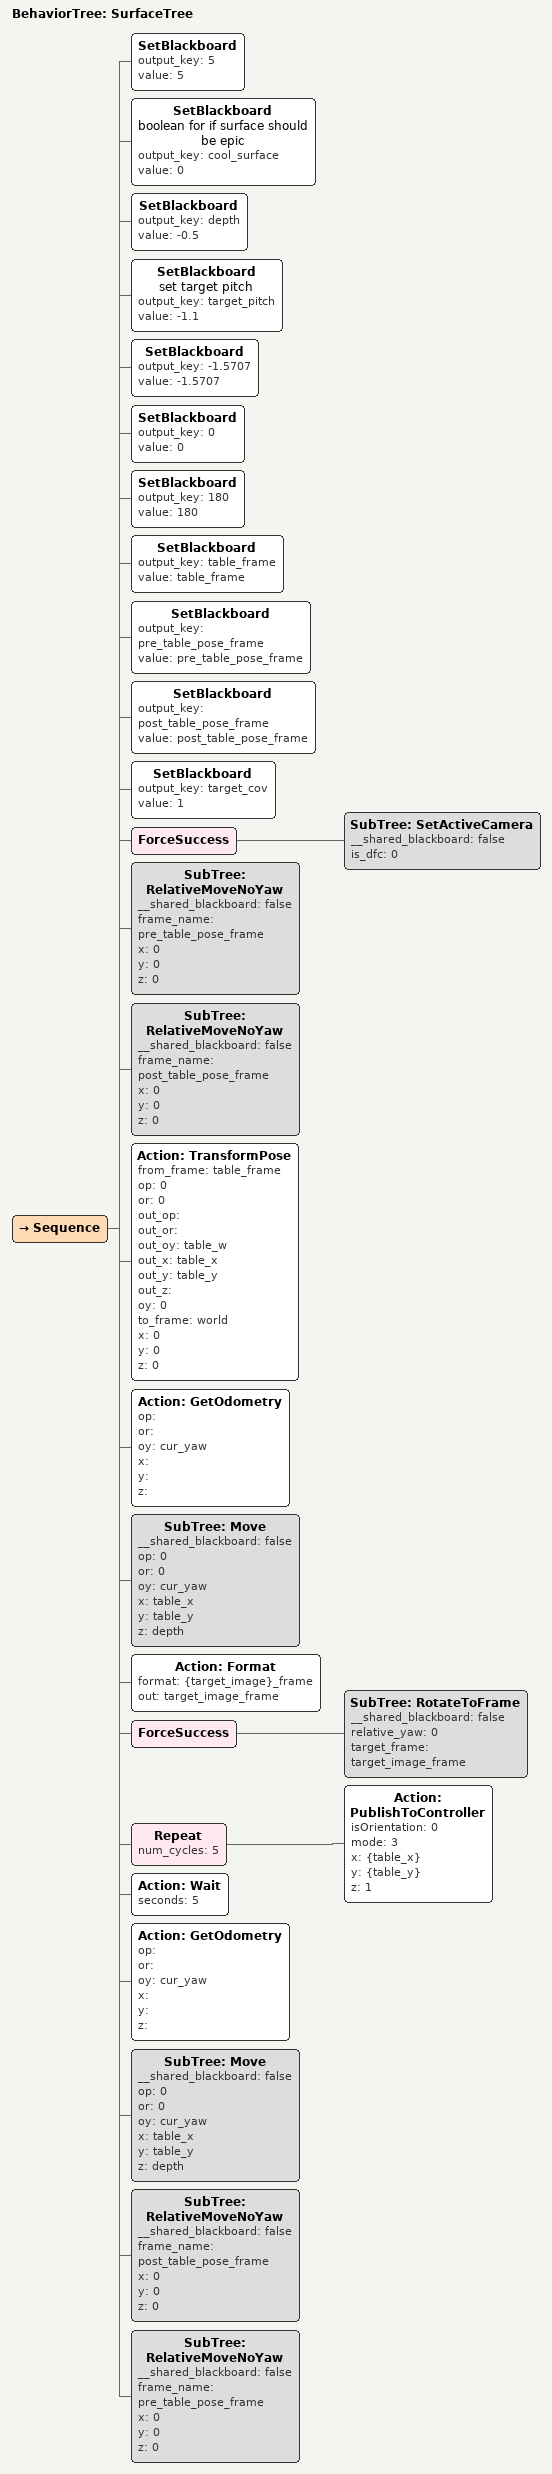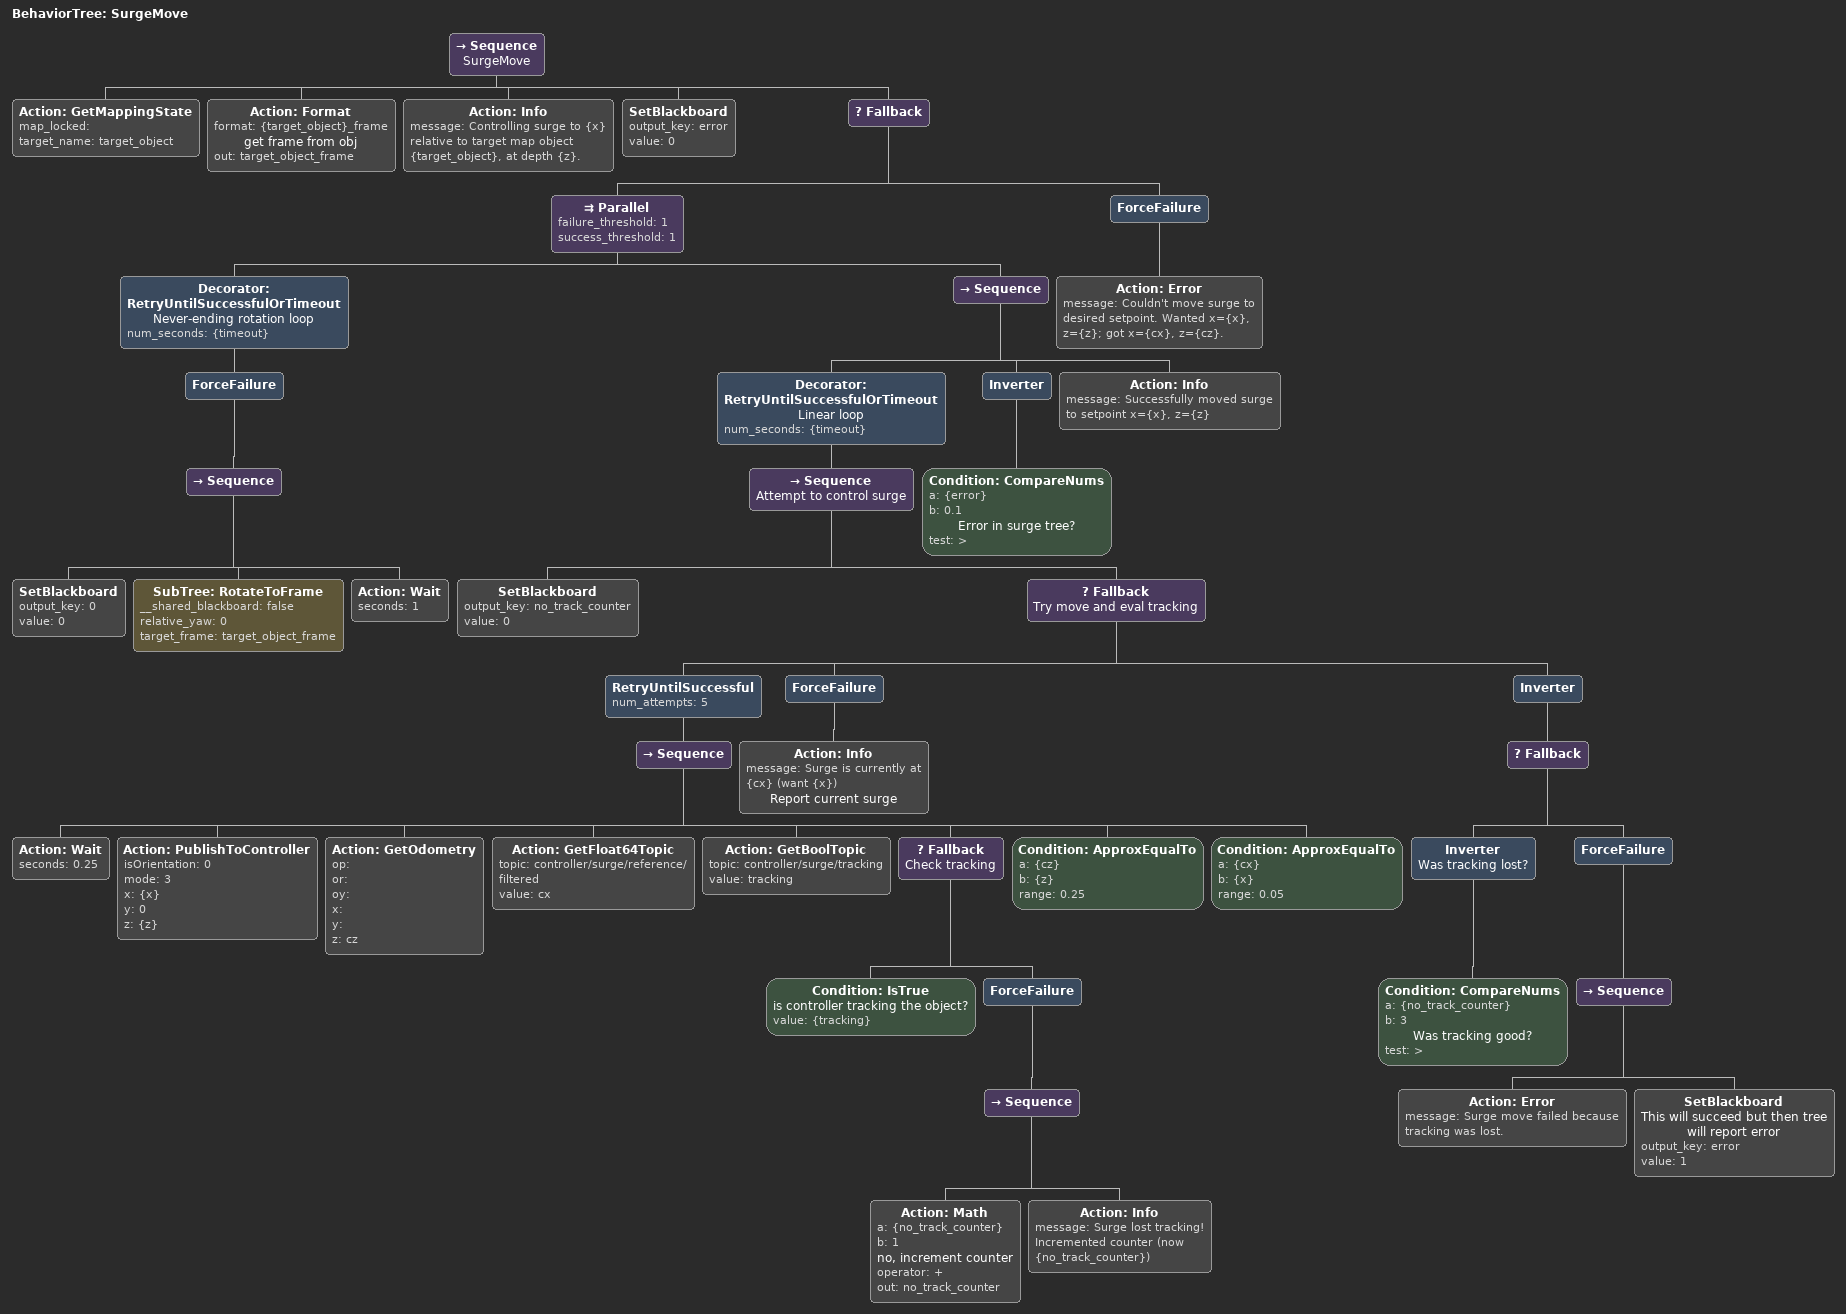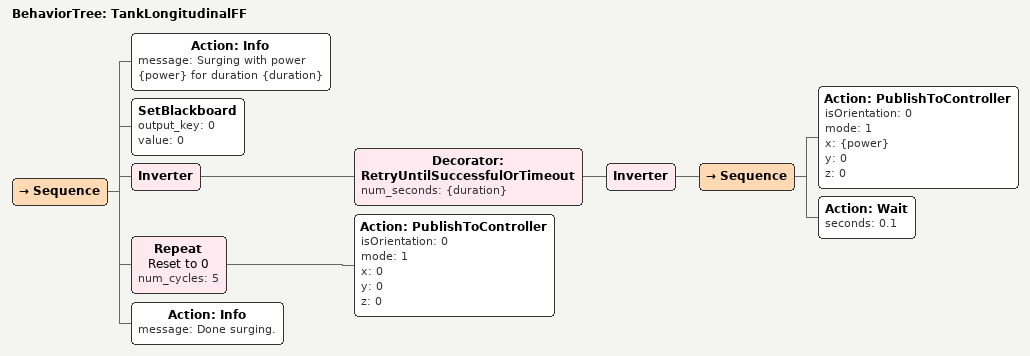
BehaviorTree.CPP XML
<BehaviorTree ID="SurfaceTree">
    <Sequence>
        <SetBlackboard output_key="5" value="5"/>
        <SetBlackboard name="boolean for if surface should be epic" output_key="cool_surface" value="0"/>
        <SetBlackboard output_key="depth" value="-0.5"/>
        <SetBlackboard name="set target pitch" output_key="target_pitch" value="-1.1"/>
        <SetBlackboard output_key="-1.5707" value="-1.5707"/>
        <SetBlackboard output_key="0" value="0"/>
        <SetBlackboard output_key="180" value="180"/>
        <SetBlackboard output_key="table_frame" value="table_frame"/>
        <SetBlackboard output_key="pre_table_pose_frame" value="pre_table_pose_frame"/>
        <SetBlackboard output_key="post_table_pose_frame" value="post_table_pose_frame"/>
        <SetBlackboard output_key="target_cov" value="1"/>
        <ForceSuccess>
            <SubTree ID="SetActiveCamera" __shared_blackboard="false" is_dfc="0"/>
        </ForceSuccess>
        <SubTree ID="RelativeMoveNoYaw" __shared_blackboard="false" frame_name="pre_table_pose_frame" x="0" y="0" z="0"/>
        <SubTree ID="RelativeMoveNoYaw" __shared_blackboard="false" frame_name="post_table_pose_frame" x="0" y="0" z="0"/>
        <Action ID="TransformPose" from_frame="table_frame" op="0" or="0" out_op="" out_or="" out_oy="table_w" out_x="table_x" out_y="table_y" out_z="" oy="0" to_frame="world" x="0" y="0" z="0"/>
        <Action ID="GetOdometry" op="" or="" oy="cur_yaw" x="" y="" z=""/>
        <SubTree ID="Move" __shared_blackboard="false" op="0" or="0" oy="cur_yaw" x="table_x" y="table_y" z="depth"/>
        <Action ID="Format" format="{target_image}_frame" out="target_image_frame"/>
        <ForceSuccess>
            <SubTree ID="RotateToFrame" __shared_blackboard="false" relative_yaw="0" target_frame="target_image_frame"/>
        </ForceSuccess>
        <Repeat num_cycles="5">
            <Action ID="PublishToController" isOrientation="0" mode="3" x="{table_x}" y="{table_y}" z="1"/>
        </Repeat>
        <Action ID="Wait" seconds="5"/>
        <Action ID="GetOdometry" op="" or="" oy="cur_yaw" x="" y="" z=""/>
        <SubTree ID="Move" __shared_blackboard="false" op="0" or="0" oy="cur_yaw" x="table_x" y="table_y" z="depth"/>
        <SubTree ID="RelativeMoveNoYaw" __shared_blackboard="false" frame_name="post_table_pose_frame" x="0" y="0" z="0"/>
        <SubTree ID="RelativeMoveNoYaw" __shared_blackboard="false" frame_name="pre_table_pose_frame" x="0" y="0" z="0"/>
    </Sequence>
</BehaviorTree>

<BehaviorTree ID="SurgeMove">
    <Sequence name="SurgeMove">
        <Action ID="GetMappingState" map_locked="" target_name="target_object"/>
        <Action ID="Format" format="{target_object}_frame" name="get frame from obj" out="target_object_frame"/>
        <Action ID="Info" message="Controlling surge to {x} relative to target map object {target_object}, at depth {z}."/>
        <SetBlackboard output_key="error" value="0"/>
        <Fallback>
            <Parallel failure_threshold="1" success_threshold="1">
                <Decorator ID="RetryUntilSuccessfulOrTimeout" name="Never-ending rotation loop" num_seconds="{timeout}">
                    <ForceFailure>
                        <Sequence>
                            <SetBlackboard output_key="0" value="0"/>
                            <SubTree ID="RotateToFrame" __shared_blackboard="false" relative_yaw="0" target_frame="target_object_frame"/>
                            <Action ID="Wait" seconds="1"/>
                        </Sequence>
                    </ForceFailure>
                </Decorator>
                <Sequence>
                    <Decorator ID="RetryUntilSuccessfulOrTimeout" name="Linear loop" num_seconds="{timeout}">
                        <Sequence name="Attempt to control surge">
                            <SetBlackboard output_key="no_track_counter" value="0"/>
                            <Fallback name="Try move and eval tracking">
                                <RetryUntilSuccessful num_attempts="5">
                                    <Sequence>
                                        <Action ID="Wait" seconds="0.25"/>
                                        <Action ID="PublishToController" isOrientation="0" mode="3" x="{x}" y="0" z="{z}"/>
                                        <Action ID="GetOdometry" op="" or="" oy="" x="" y="" z="cz"/>
                                        <Action ID="GetFloat64Topic" topic="controller/surge/reference/filtered" value="cx"/>
                                        <Action ID="GetBoolTopic" topic="controller/surge/tracking" value="tracking"/>
                                        <Fallback name="Check tracking">
                                            <Condition ID="IsTrue" name="is controller tracking the object?" value="{tracking}"/>
                                            <ForceFailure>
                                                <Sequence>
                                                    <Action ID="Math" a="{no_track_counter}" b="1" name="no, increment counter" operator="+" out="no_track_counter"/>
                                                    <Action ID="Info" message="Surge lost tracking! Incremented counter (now {no_track_counter})"/>
                                                </Sequence>
                                            </ForceFailure>
                                        </Fallback>
                                        <Condition ID="ApproxEqualTo" a="{cz}" b="{z}" range="0.25"/>
                                        <Condition ID="ApproxEqualTo" a="{cx}" b="{x}" range="0.05"/>
                                    </Sequence>
                                </RetryUntilSuccessful>
                                <ForceFailure>
                                    <Action ID="Info" message="Surge is currently at {cx} (want {x})" name="Report current surge"/>
                                </ForceFailure>
                                <Inverter>
                                    <Fallback>
                                        <Inverter name="Was tracking lost?">
                                            <Condition ID="CompareNums" a="{no_track_counter}" b="3" name="Was tracking good?" test=">"/>
                                        </Inverter>
                                        <ForceFailure>
                                            <Sequence>
                                                <Action ID="Error" message="Surge move failed because tracking was lost."/>
                                                <SetBlackboard name="This will succeed but then tree will report error" output_key="error" value="1"/>
                                            </Sequence>
                                        </ForceFailure>
                                    </Fallback>
                                </Inverter>
                            </Fallback>
                        </Sequence>
                    </Decorator>
                    <Inverter>
                        <Condition ID="CompareNums" a="{error}" b="0.1" name="Error in surge tree?" test=">"/>
                    </Inverter>
                    <Action ID="Info" message="Successfully moved surge to setpoint x={x}, z={z}"/>
                </Sequence>
            </Parallel>
            <ForceFailure>
                <Action ID="Error" message="Couldn't move surge to desired setpoint. Wanted x={x}, z={z}; got x={cx}, z={cz}."/>
            </ForceFailure>
        </Fallback>
    </Sequence>
</BehaviorTree>

<BehaviorTree ID="TankLongitudinalFF">
    <Sequence>
        <Action ID="Info" message="Surging with power {power} for duration {duration}"/>
        <SetBlackboard output_key="0" value="0"/>
        <Inverter>
            <Decorator ID="RetryUntilSuccessfulOrTimeout" num_seconds="{duration}">
                <Inverter>
                    <Sequence>
                        <Action ID="PublishToController" isOrientation="0" mode="1" x="{power}" y="0" z="0"/>
                        <Action ID="Wait" seconds="0.1"/>
                    </Sequence>
                </Inverter>
            </Decorator>
        </Inverter>
        <Repeat name="Reset to 0" num_cycles="5">
            <Action ID="PublishToController" isOrientation="0" mode="1" x="0" y="0" z="0"/>
        </Repeat>
        <Action ID="Info" message="Done surging."/>
    </Sequence>
</BehaviorTree>
